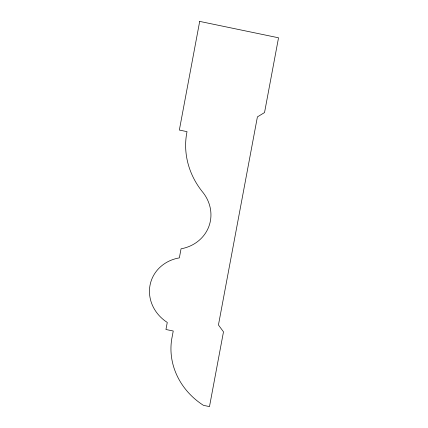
<?xml version="1.0" encoding="UTF-8"?>
<svg xmlns="http://www.w3.org/2000/svg" width="428" height="428" viewBox="0 0 428 428"><rect width="100%" height="100%" fill="white"/><g stroke="black" fill="none" stroke-linecap="round" stroke-linejoin="round"><path stroke-width="0.64" d="M199.689 21.4L179.348 130.053L187.025 131.653A81.031 73.969 17.5 0 0 202.07 191.359A39.643 36.187 17.5 0 1 181.049 248.812L179.353 257.886A39.002 35.604 17.5 0 0 150.014 285.315A39.002 35.604 17.5 0 0 167.268 322.434L165.946 329.496L173.244 331.01L172.19 336.638A70.914 64.73 17.5 0 0 203.45 405.343L209.485 406.6L223.486 331.828L218.446 324.975L257.405 116.892L264.536 112.564L278.532 37.792L199.689 21.4"/></g></svg>
